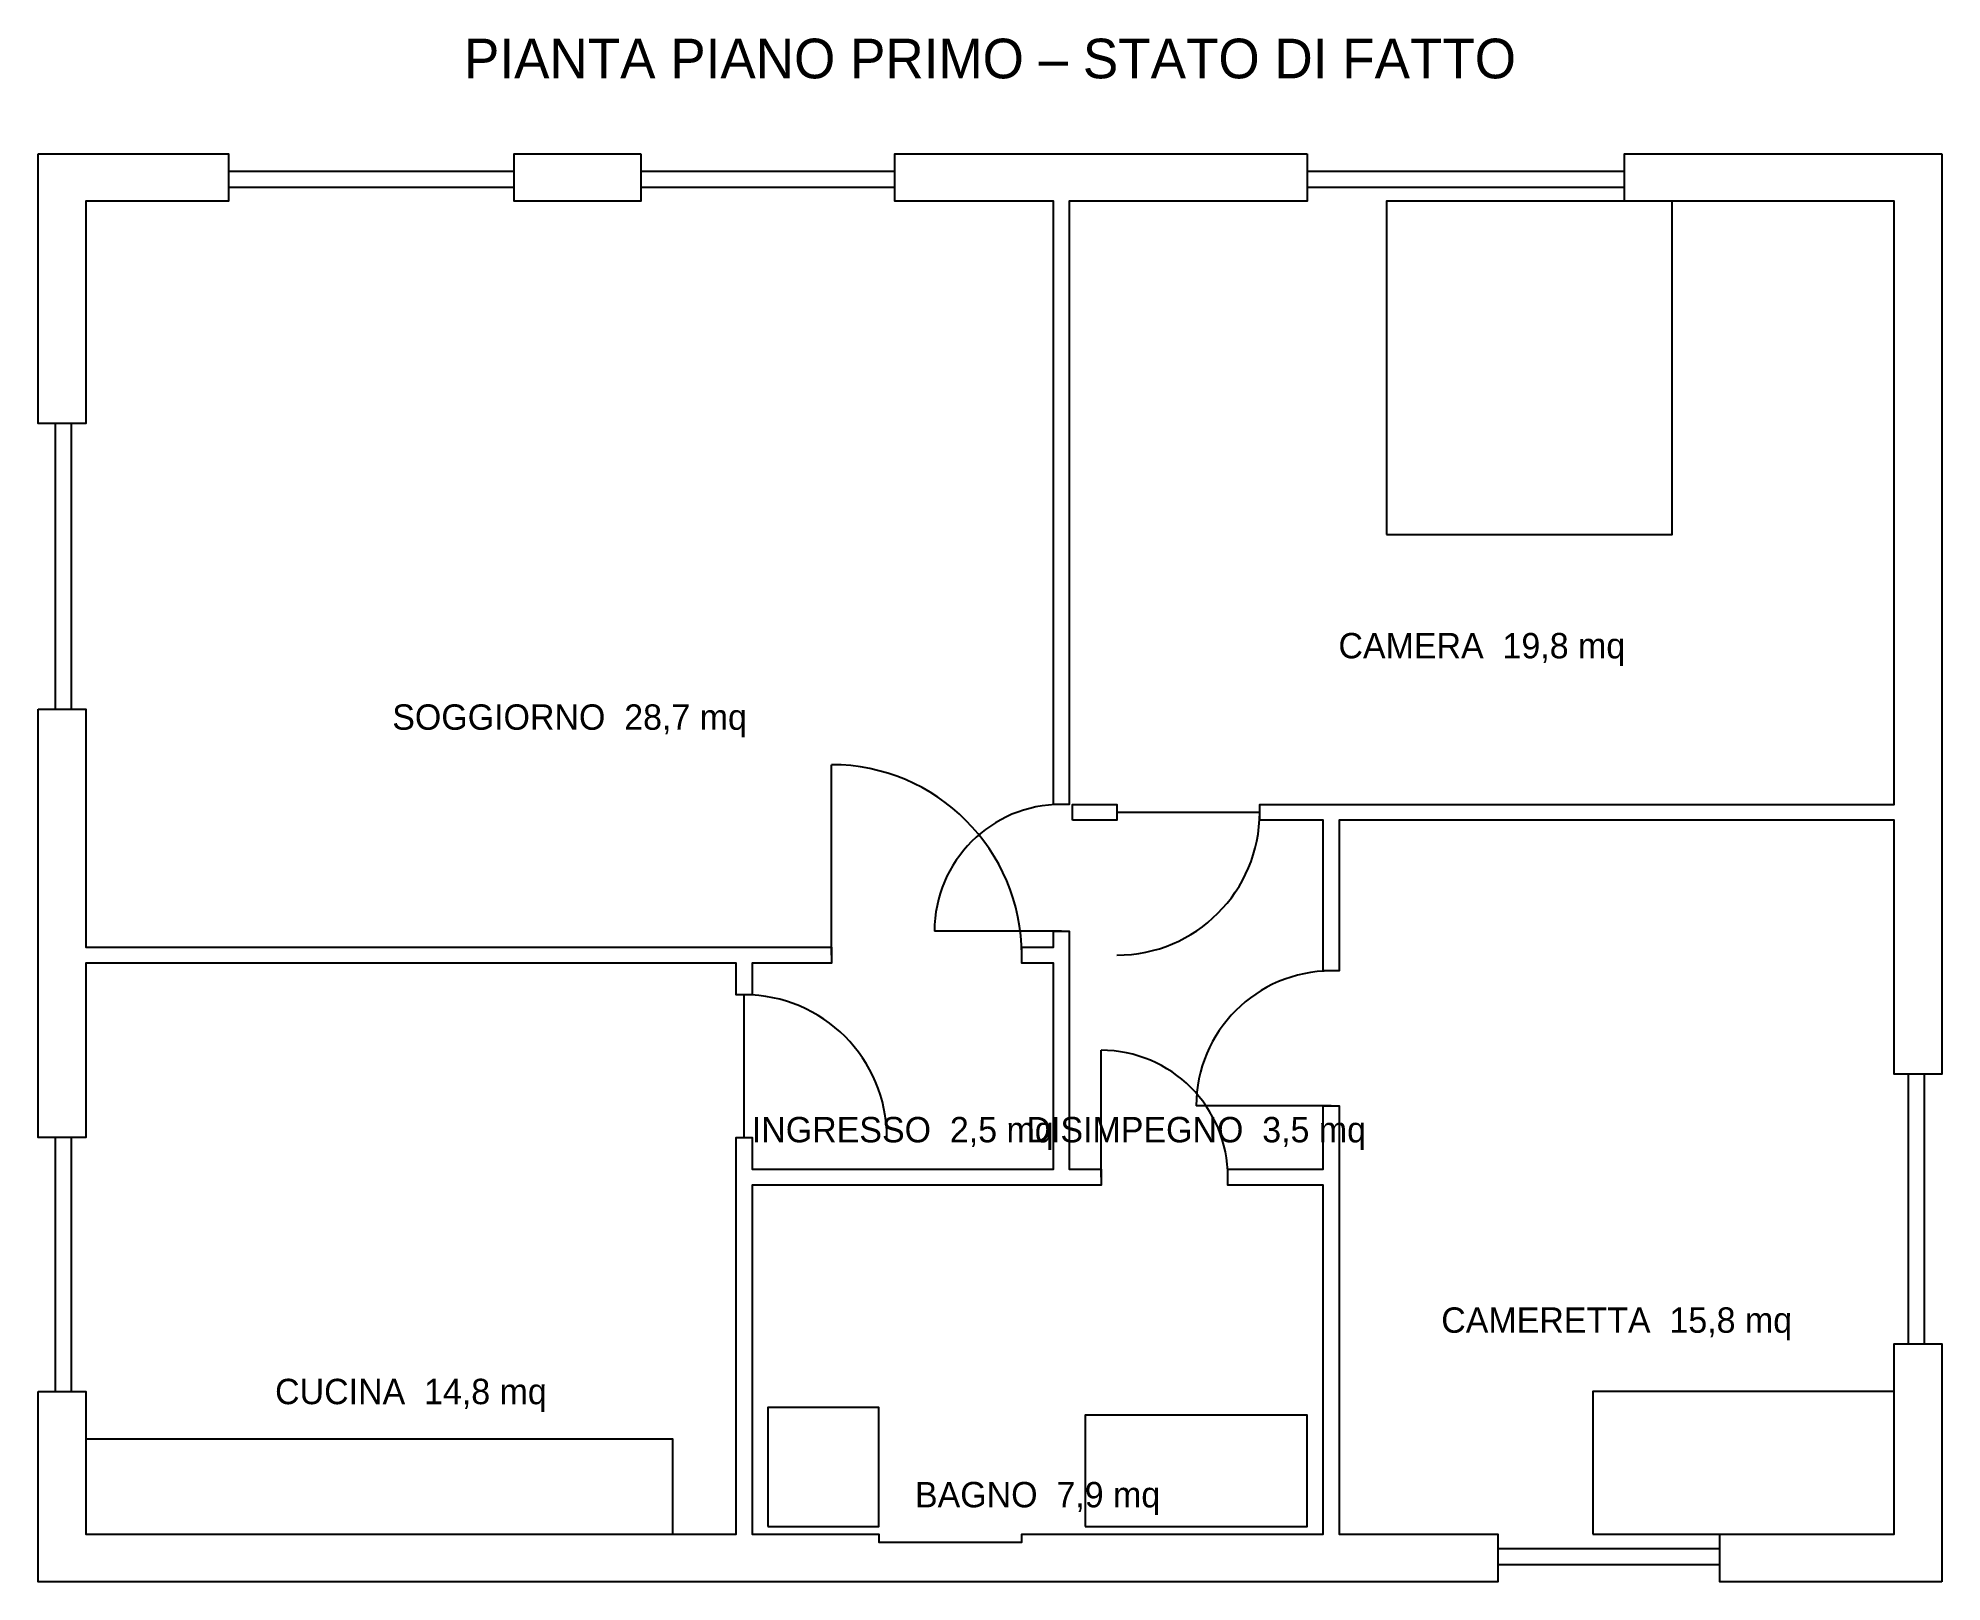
# Model space of a CAD drawing. Header units: metres. Extents: x 0 to 12, y 0 to 9.7.
import ezdxf
from ezdxf.enums import TextEntityAlignment as Align

# ---------------------------------------------------------------- set-up
doc = ezdxf.new("R2010")
doc.units = ezdxf.units.M
for name, color, linetype in [('ARREDI', 8, 'Continuous'), ('FINESTRE', 4, 'Continuous'), ('MURI', 7, 'Continuous'), ('PORTE', 2, 'Continuous'), ('TESTI', 3, 'Continuous')]:
    doc.layers.add(name, color=color, linetype=linetype)

msp = doc.modelspace()

# ---------------------------------------------------------------- linework, layer by layer
at = {"layer": 'ARREDI'}
for points in [[(8.5, 6.6), (10.3, 6.6), (10.3, 8.7), (8.5, 8.7)], [(9.8, 0.3), (11.7, 0.3), (11.7, 1.2), (9.8, 1.2)], [(4.6, 0.35), (5.3, 0.35), (5.3, 1.1), (4.6, 1.1)], [(6.6, 0.35), (8, 0.35), (8, 1.05), (6.6, 1.05)], [(0.3, 0.3), (4, 0.3), (4, 0.9), (0.3, 0.9)]]:
    msp.add_lwpolyline(points, close=True, dxfattribs=at)
at = {"layer": 'FINESTRE'}
for p, q in [((1.2, 8.89), (3, 8.89)), ((3.8, 8.89), (5.4, 8.89)), ((8, 8.89), (10, 8.89)), ((1.2, 8.79), (3, 8.79)), ((3.8, 8.79), (5.4, 8.79)), ((8, 8.79), (10, 8.79)), ((0.11, 5.5), (0.11, 7.3)), ((0.21, 5.5), (0.21, 7.3)), ((11.79, 1.5), (11.79, 3.2)), ((11.89, 1.5), (11.89, 3.2)), ((0.11, 1.2), (0.11, 2.8)), ((0.21, 1.2), (0.21, 2.8)), ((9.2, 0.21), (10.6, 0.21)), ((9.2, 0.11), (10.6, 0.11))]:
    msp.add_line(p, q, dxfattribs=at)
at = {"layer": 'MURI'}
for points in [[(0, 9), (1.2, 9), (1.2, 8.7), (0.3, 8.7), (0.3, 7.3), (0, 7.3), (0, 9)], [(3.8, 9), (3.8, 8.7), (3, 8.7), (3, 9), (3.8, 9)], [(8, 9), (8, 8.7), (6.5, 8.7), (6.5, 4.9), (6.4, 4.9), (6.4, 8.7), (5.4, 8.7), (5.4, 9), (8, 9)], [(12, 9), (12, 3.2), (11.7, 3.2), (11.7, 4.8), (8.2, 4.8), (8.2, 3.85), (8.1, 3.85), (8.1, 4.8), (7.7, 4.8), (7.7, 4.9), (11.7, 4.9), (11.7, 8.7), (10, 8.7), (10, 9), (12, 9)], [(0, 5.5), (0.3, 5.5), (0.3, 4), (5, 4), (5, 3.9), (4.5, 3.9), (4.5, 3.7), (4.4, 3.7), (4.4, 3.9), (0.3, 3.9), (0.3, 2.8), (0, 2.8), (0, 5.5)], [(6.52, 4.8), (6.52, 4.9), (6.8, 4.9), (6.8, 4.8), (6.52, 4.8)], [(0, 1.2), (0.3, 1.2), (0.3, 0.3), (4.4, 0.3), (4.4, 2.8), (4.5, 2.8), (4.5, 2.6), (6.4, 2.6), (6.4, 3.9), (6.2, 3.9), (6.2, 4), (6.4, 4), (6.4, 4.1), (6.5, 4.1), (6.5, 2.6), (6.7, 2.6), (6.7, 2.5), (4.5, 2.5), (4.5, 0.3), (5.3, 0.3), (5.3, 0.25), (6.2, 0.25), (6.2, 0.3), (8.1, 0.3), (8.1, 2.5), (7.5, 2.5), (7.5, 2.6), (8.1, 2.6), (8.1, 3), (8.2, 3), (8.2, 0.3), (9.2, 0.3), (9.2, 0), (0, 0), (0, 1.2)], [(12, 0), (10.6, 0), (10.6, 0.3), (11.7, 0.3), (11.7, 1.5), (12, 1.5), (12, 0)]]:
    msp.add_lwpolyline(points, close=True, dxfattribs=at)
at = {"layer": 'PORTE'}
for p, q in [((5, 3.95), (5, 5.15)), ((6.8, 4.85), (7.7, 4.85)), ((6.45, 4.1), (5.65, 4.1)), ((4.45, 2.8), (4.45, 3.7)), ((6.7, 2.55), (6.7, 3.35)), ((8.15, 3), (7.3, 3))]:
    msp.add_line(p, q, dxfattribs=at)
for centre, radius, start, end in [((5, 3.95), 1.2, 0, 90), ((6.45, 4.1), 0.8, 90, 180), ((6.8, 4.85), 0.9, -90, 0), ((8.15, 3), 0.85, 90, 180), ((4.45, 2.8), 0.9, 0, 90), ((6.7, 2.55), 0.8, 0, 90)]:
    msp.add_arc(centre, radius, start, end, dxfattribs=at)

# ---------------------------------------------------------------- texts
at = {"layer": 'TESTI'}
for s, height, p in [('PIANTA PIANO PRIMO – STATO DI FATTO', 0.25, (6, 9.6)), ('CAMERA  19,8 mq', 0.16, (9.1, 5.9)), ('SOGGIORNO  28,7 mq', 0.16, (3.35, 5.45)), ('INGRESSO  2,5 mq', 0.16, (5.45, 2.85)), ('DISIMPEGNO  3,5 mq', 0.16, (7.3, 2.85)), ('CAMERETTA  15,8 mq', 0.16, (9.95, 1.65)), ('CUCINA  14,8 mq', 0.16, (2.35, 1.2)), ('BAGNO  7,9 mq', 0.16, (6.3, 0.55))]:
    msp.add_text(s, height=height, dxfattribs=at).set_placement(p, align=Align.MIDDLE_CENTER)

doc.saveas('drawing.dxf')
